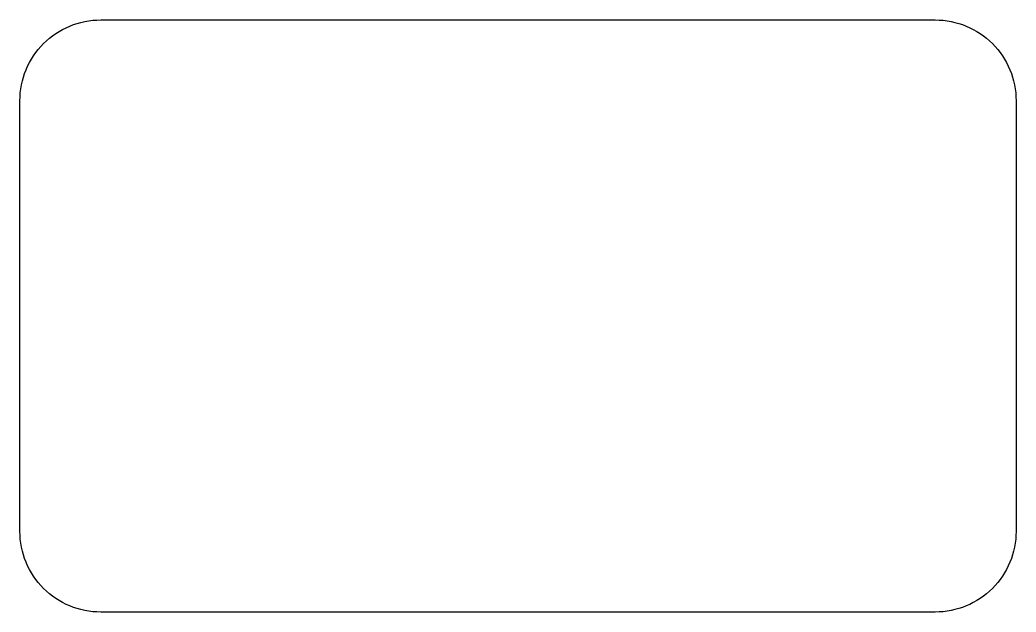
# Model space of a CAD drawing. Header units: inches. Extents: x 8.1 to 45.1, y 8 to 30.
import ezdxf

# ---------------------------------------------------------------- set-up
doc = ezdxf.new("R2010")
doc.units = ezdxf.units.IN
doc.header["$MEASUREMENT"] = 0

msp = doc.modelspace()

# ---------------------------------------------------------------- linework, layer by layer
at = {"color": 6}
msp.add_lwpolyline([(8.112, 11.029), (8.112, 27.029, -0.414214), (11.112, 30.029), (42.112, 30.029, -0.414214), (45.112, 27.029), (45.112, 11.029, -0.414214), (42.112, 8.029), (11.112, 8.029, -0.414214)], format="xyb", close=True, dxfattribs=at)

doc.saveas('drawing.dxf')
